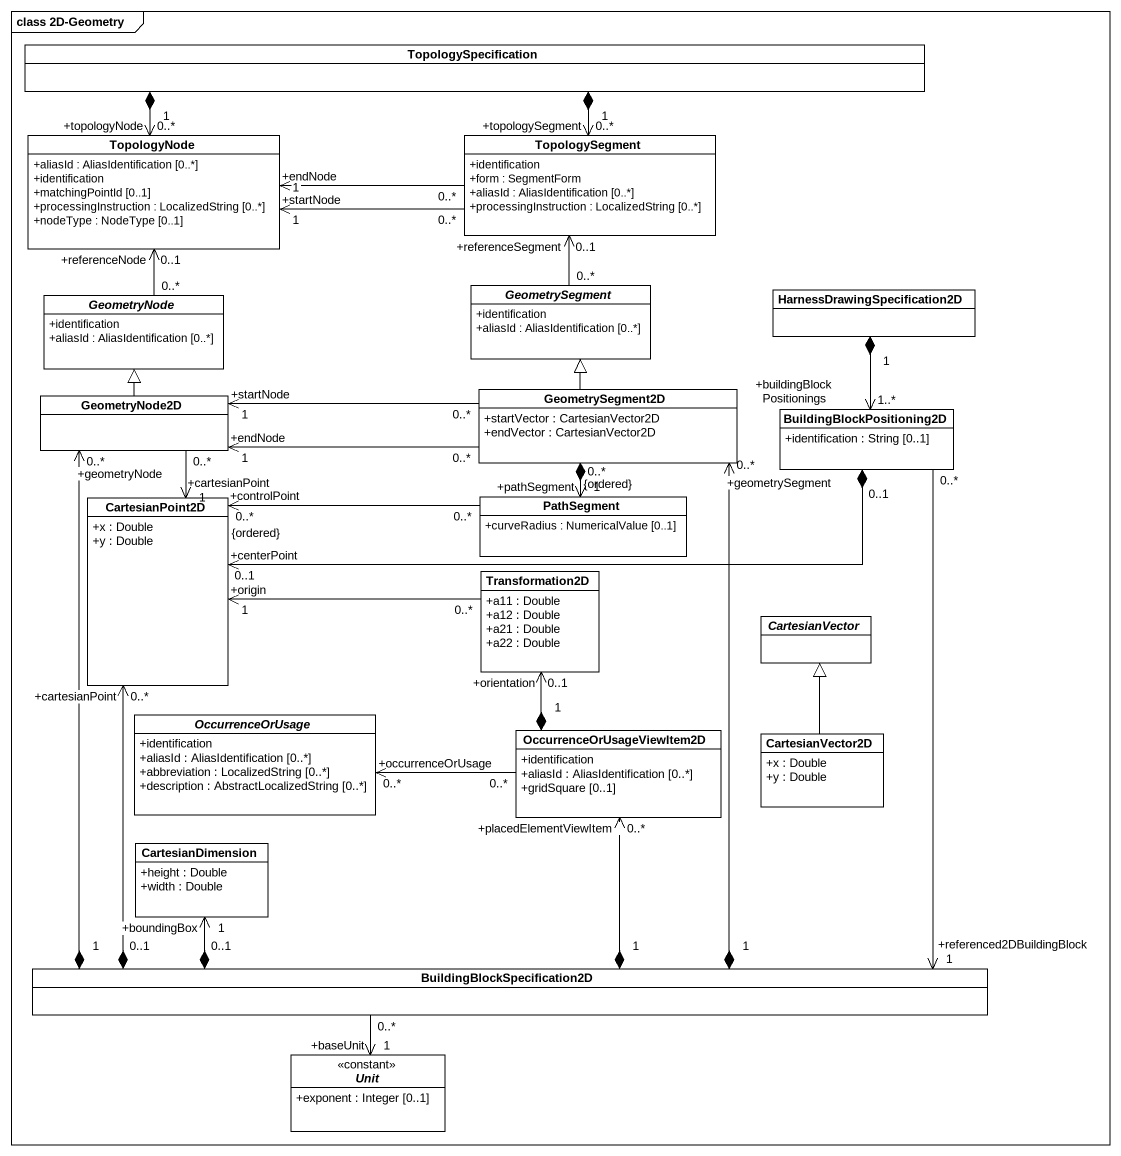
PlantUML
@startuml
mainframe class 2D-Geometry
hide circle
hide empty members
skinparam classAttributeIconSize 0
class TopologySpecification
class TopologyNode {
  +aliasId : AliasIdentification [0..*]
  +identification
  +matchingPointId [0..1]
  +processingInstruction : LocalizedString [0..*]
  +nodeType : NodeType [0..1]
}
class TopologySegment {
  +identification
  +form : SegmentForm
  +aliasId : AliasIdentification [0..*]
  +processingInstruction : LocalizedString [0..*]
}
abstract class GeometryNode {
  +identification
  +aliasId : AliasIdentification [0..*]
}
abstract class GeometrySegment {
  +identification
  +aliasId : AliasIdentification [0..*]
}
class "HarnessDrawingSpecification2D" as HarnessDrawingSpecification2
class GeometryNode2D
class GeometrySegment2D {
  +startVector : CartesianVector2D
  +endVector : CartesianVector2D
}
class BuildingBlockPositioning2D {
  +identification : String [0..1]
}
class CartesianPoint2D {
  +x : Double
  +y : Double
}
class PathSegment {
  +curveRadius : NumericalValue [0..1]
}
class Transformation2D {
  +a11 : Double
  +a12 : Double
  +a21 : Double
  +a22 : Double
}
abstract class CartesianVector
abstract class OccurrenceOrUsage {
  +identification
  +aliasId : AliasIdentification [0..*]
  +abbreviation : LocalizedString [0..*]
  +description : AbstractLocalizedString [0..*]
}
class OccurrenceOrUsageViewItem2D {
  +identification
  +aliasId : AliasIdentification [0..*]
  +gridSquare [0..1]
}
class CartesianVector2D {
  +x : Double
  +y : Double
}
class CartesianDimension {
  +height : Double
  +width : Double
}
class BuildingBlockSpecification2D
abstract class Unit <<constant>> {
  +exponent : Integer [0..1]
}
TopologySpecification "1" *-left-> "+topologyNode\n0..*" TopologyNode
TopologySpecification "1" *--> "+topologySegment\n0..*" TopologySegment
TopologySegment "0..*" -left-> "+startNode\n1" TopologyNode
TopologySegment "0..*" -left-> "+endNode\n1" TopologyNode
GeometryNode "0..*" -up-> "+referenceNode\n0..1" TopologyNode
GeometrySegment "0..*" -up-> "+referenceSegment\n0..1" TopologySegment
HarnessDrawingSpecification2 "1" *--> "+buildingBlockPositionings\n1..*" BuildingBlockPositioning2D
GeometryNode2D -up-|> GeometryNode
GeometryNode2D "0..*" --> "+cartesianPoint\n1" CartesianPoint2D
GeometrySegment2D -up-|> GeometrySegment
GeometrySegment2D "0..*" -left-> "+startNode\n1" GeometryNode2D
GeometrySegment2D "0..*" -left-> "+endNode\n1" GeometryNode2D
GeometrySegment2D "1" *--> "+pathSegment\n0..*\n{ordered}" PathSegment
BuildingBlockPositioning2D "0..1" *-left-> "+centerPoint\n0..1" CartesianPoint2D
BuildingBlockPositioning2D "0..*" --> "+referenced2DBuildingBlock\n1" BuildingBlockSpecification2D
PathSegment "0..*" -left-> "+controlPoint\n0..*\n{ordered}" CartesianPoint2D
Transformation2D "0..*" -left-> "+origin\n1" CartesianPoint2D
OccurrenceOrUsageViewItem2D "1" *-up-> "+orientation\n0..1" Transformation2D
OccurrenceOrUsageViewItem2D "0..*" -left-> "+occurrenceOrUsage\n0..*" OccurrenceOrUsage
CartesianVector2D -up-|> CartesianVector
BuildingBlockSpecification2D "1" *-up-> "+geometryNode\n0..*" GeometryNode2D
BuildingBlockSpecification2D "1" *-up-> "+geometrySegment\n0..*" GeometrySegment2D
BuildingBlockSpecification2D "0..1" *-up-> "+cartesianPoint\n0..*" CartesianPoint2D
BuildingBlockSpecification2D "1" *-up-> "+placedElementViewItem\n0..*" OccurrenceOrUsageViewItem2D
BuildingBlockSpecification2D "0..1" *-left-> "+boundingBox\n1" CartesianDimension
BuildingBlockSpecification2D "0..*" --> "+baseUnit\n1" Unit
@enduml
